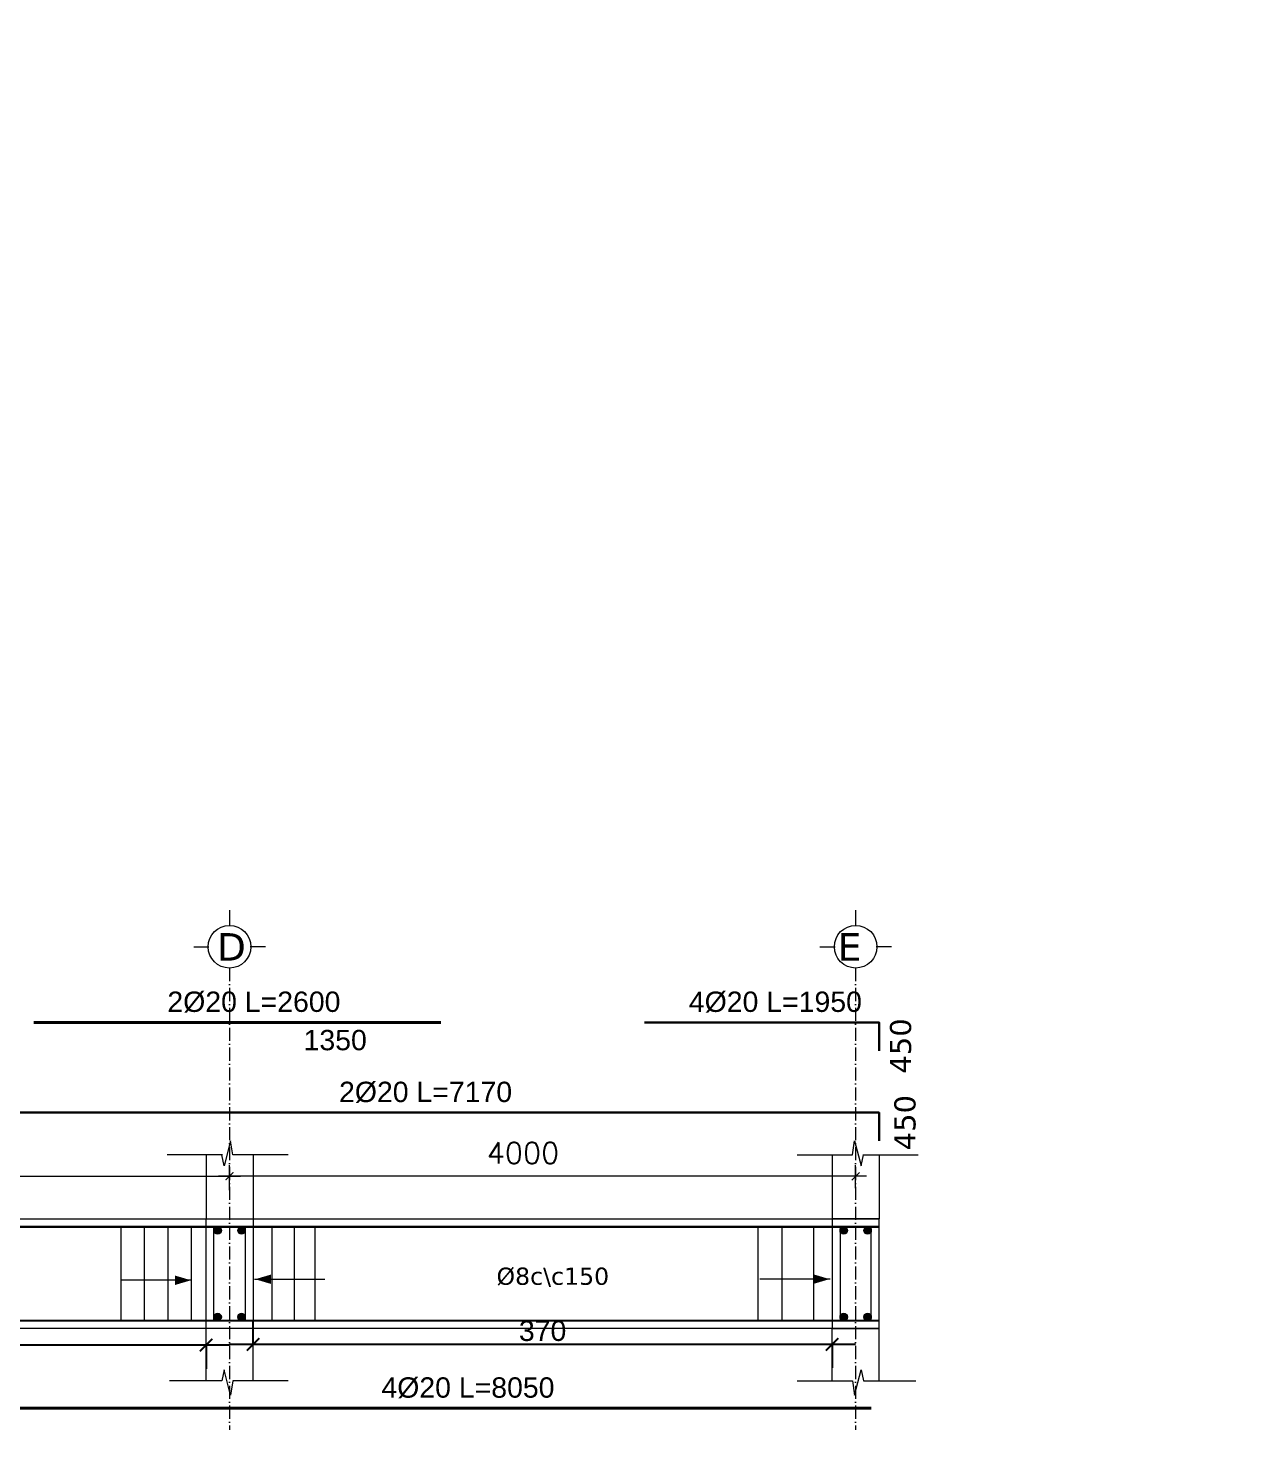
# Model space of a CAD drawing. Header units: inches. Extents: x -26151 to 62940, y -10194 to 246332.
# Drawn here: x -24855 to -24076, y 120769 to 121664 of the extents above; entities that cross this region are included whole.
import ezdxf

# ---------------------------------------------------------------- set-up
doc = ezdxf.new("R2010")
doc.units = ezdxf.units.IN
doc.header["$LTSCALE"] = 0.7
doc.header["$MEASUREMENT"] = 0
doc.linetypes.add('ACAD_ISO10W100', pattern=[18, 12, -3, 0, -3])
doc.layers.get('0').update_dxf_attribs({"lineweight": 13})
doc.layers.get('Defpoints').update_dxf_attribs({"lineweight": 5})
for name, color, linetype, lineweight in [('axis', 254, 'ACAD_ISO10W100', 9), ('BEAM FRAME', 5, 'Continuous', 18), ('COLUMN', 4, 'Continuous', 20), ('elevline', 30, 'Continuous', 20), ('FRAME 070', 5, 'Continuous', 60), ('hach', 9, 'Continuous', 9), ('hatch', 9, 'Continuous', 9), ('renforcment', 141, 'Continuous', 40), ('tex', 3, 'Continuous', 25), ('TEXT', 3, 'Continuous', 25), ('top rein. extension', 50, 'Continuous', 20), ('top renforcment', 7, 'Continuous', 40)]:
    doc.layers.add(name, color=color, linetype=linetype, lineweight=lineweight)
doc.styles.add('100', font='romans.shx', dxfattribs={"height": 13.5})
doc.styles.add('romanc', font='verdana.ttf', dxfattribs={"height": 250})
doc.styles.get("Standard").update_dxf_attribs({"font": 'arial.ttf', "height": 13})
doc.dimstyles.new('100', dxfattribs={"dimtxt": 13.5, "dimasz": 5, "dimexe": 7, "dimexo": 7, "dimgap": 8, "dimtad": 1, "dimdec": 0, "dimlfac": 10, "dimzin": 4, "dimdsep": 46, "dimtxsty": '100', "dimblk": 'ARCHTICK', "dimcen": 0.09, "dimdle": 7, "dimclrd": 1, "dimclre": 8, "dimclrt": 2, "dimadec": 0, "dimazin": 1, "dimtfac": 1, "dimtdec": 0, "dimtix": 1, "dimtofl": 0, "dimtmove": 0, "dimatfit": 3, "dimldrblk": 'ARCHTICK', "dimfxl": 0, "dimtolj": 1, "dimtzin": 0, "dimlwd": -1, "dimlwe": -1, "dimarcsym": 0})
doc.dimstyles.get("Standard").update_dxf_attribs({"dimtxt": 13, "dimasz": 5, "dimexe": 0.18, "dimexo": 0.0625, "dimgap": 6, "dimtad": 1, "dimdec": 0, "dimlfac": 10, "dimzin": 0, "dimdsep": 46, "dimtxsty": 'Standard', "dimblk": 'ARCHTICK', "dimcen": 0.09, "dimse1": 1, "dimse2": 1, "dimclrd": 1, "dimclre": 7, "dimclrt": 3, "dimadec": 0, "dimazin": 0, "dimtfac": 1, "dimtdec": 0, "dimtix": 1, "dimtofl": 0, "dimtmove": 0, "dimatfit": 3, "dimldrblk": 'ARCHTICK', "dimfxl": 0, "dimtolj": 1, "dimtzin": 0, "dimarcsym": 0})
doc.dimstyles.new('STANDARD$0', dxfattribs={"dimscale": 0, "dimtxt": 50, "dimasz": 8, "dimexe": 15, "dimexo": 0.0625, "dimgap": 2, "dimtad": 1, "dimdec": 0, "dimzin": 0, "dimdsep": 46, "dimtxsty": 'Standard', "dimblk1": 'ARCHTICK', "dimblk2": 'ARCHTICK', "dimsah": 1, "dimcen": 0.09, "dimdle": 15, "dimclrd": 3, "dimclre": 3, "dimclrt": 3, "dimazin": 0, "dimtfac": 1, "dimtdec": 0, "dimtofl": 0, "dimtmove": 1, "dimatfit": 3, "dimldrblk": 'ARCHTICK', "dimfxl": 0, "dimtolj": 1, "dimtzin": 0, "dimarcsym": 0})

# ---------------------------------------------------------------- blocks, each defined once
blk = doc.blocks.new('*D1674')
at = {"layer": 'Defpoints', "color": 0, "lineweight": 30, "transparency": 16777216}
for p in [(-25276.6, 121642.22, -167.76), (-24076.63, 121642.22, 33.73), (-24076.63, 121642.22)]:
    blk.add_point(p, dxfattribs=at)
at = {"layer": 'TEXT', "color": 3, "transparency": 16777216, "insert": (-25032.14, 121655.22), "char_height": 13, "attachment_point": 5}
blk.add_mtext('\\A1;3%%C16L=2530', dxfattribs=at)
blk = doc.blocks.new('_ArchTick')
at = {"color": 0, "linetype": 'ByBlock', "lineweight": 0, "const_width": 0.15}
blk.add_lwpolyline([(-0.5, -0.5), (0.5, 0.5)], dxfattribs=at)
blk = doc.blocks.new('*D1678')
at = {"layer": 'Defpoints', "color": 0, "lineweight": 30, "transparency": 16777216}
for p in [(-25591.63, 121438.35, -37100.88), (-25591.63, 121438.35), (-24656.63, 121438.35, -13652.68)]:
    blk.add_point(p, dxfattribs=at)
at = {"layer": 'TEXT', "color": 3, "transparency": 16777216, "insert": (-25108.93, 121451.36), "char_height": 13, "attachment_point": 5}
blk.add_mtext('\\A1;2%%C`16 L=3510', dxfattribs=at)
blk = doc.blocks.new('*D1698')
at = {"layer": 'Defpoints', "color": 0, "lineweight": 30, "transparency": 16777216}
for p in [(-24511.25, 120991.25), (-25711.22, 120981.25, -167.76), (-24511.25, 120981.25, 33.73)]:
    blk.add_point(p, dxfattribs=at)
at = {"layer": 'TEXT', "color": 3, "transparency": 16777216, "insert": (-25565.31, 121004.25), "char_height": 13, "attachment_point": 5}
blk.add_mtext('\\A1;2%%C20 L=12000', dxfattribs=at)
blk = doc.blocks.new('*D1700')
at = {"color": 1, "transparency": 16777216}
blk.add_line((-25108.25, 120930.67), (-24719.25, 120930.67), dxfattribs=at)
at = {"color": 8, "transparency": 16777216}
for p, q in [((-25101.25, 120924.08), (-25101.25, 120937.67)), ((-24726.25, 120921.76), (-24726.25, 120937.67))]:
    blk.add_line(p, q, dxfattribs=at)
at = {"layer": 'Defpoints', "color": 0, "lineweight": 30, "transparency": 16777216}
for p in [(-24726.25, 120930.67), (-25101.25, 120917.08), (-24726.25, 120914.76)]:
    blk.add_point(p, dxfattribs=at)
at = {"color": 1, "transparency": 16777216, "xscale": 5, "yscale": 5, "zscale": 5, "rotation": 180}
blk.add_blockref('_ArchTick', (-25101.25, 120930.67), dxfattribs=at)
at = {"color": 1, "transparency": 16777216, "xscale": 5, "yscale": 5, "zscale": 5}
blk.add_blockref('_ArchTick', (-24726.25, 120930.67), dxfattribs=at)
at = {"color": 2, "lineweight": 30, "transparency": 16777216, "insert": (-24913.75, 120945.42), "char_height": 13.5, "attachment_point": 5, "style": '100'}
blk.add_mtext('\\A1;3750', dxfattribs=at)
blk = doc.blocks.new('*D1701')
at = {"layer": 'Defpoints', "color": 0, "lineweight": 30, "transparency": 16777216}
for p in [(-25111.25, 120782.5, -37100.88), (-25111.25, 120782.5), (-24316.25, 120782.5, -13652.68)]:
    blk.add_point(p, dxfattribs=at)
at = {"layer": 'TEXT', "color": 3, "transparency": 16777216, "insert": (-24573.94, 120795.5), "char_height": 13, "attachment_point": 5}
blk.add_mtext('\\A1;4%%C20 L=8050', dxfattribs=at)
blk = doc.blocks.new('*D1706')
at = {"color": 1, "transparency": 16777216}
blk.add_line((-24319.25, 120930.67), (-24733.25, 120930.67), dxfattribs=at)
at = {"color": 8, "transparency": 16777216}
for p, q in [((-24726.25, 120921.76), (-24726.25, 120937.67)), ((-24326.25, 120923.1), (-24326.25, 120937.67))]:
    blk.add_line(p, q, dxfattribs=at)
at = {"layer": 'Defpoints', "color": 0, "lineweight": 30, "transparency": 16777216}
for p in [(-24726.25, 120930.67), (-24726.25, 120914.76), (-24326.25, 120916.1)]:
    blk.add_point(p, dxfattribs=at)
at = {"color": 1, "transparency": 16777216, "xscale": 5, "yscale": 5, "zscale": 5, "rotation": 180}
blk.add_blockref('_ArchTick', (-24726.25, 120930.67), dxfattribs=at)
at = {"color": 1, "transparency": 16777216, "xscale": 5, "yscale": 5, "zscale": 5}
blk.add_blockref('_ArchTick', (-24326.25, 120930.67), dxfattribs=at)
at = {"color": 2, "lineweight": 30, "transparency": 16777216, "insert": (-24538.75, 120945.42), "char_height": 13.5, "attachment_point": 5, "style": '100'}
blk.add_mtext('\\A1;4000', dxfattribs=at)
blk = doc.blocks.new('*D1707')
at = {"layer": 'Defpoints', "color": 0, "lineweight": 30, "transparency": 16777216}
for p in [(-24461.25, 121028.81, -203.15), (-24461.25, 121028.81), (-24076.25, 121028.81, -189.88)]:
    blk.add_point(p, dxfattribs=at)
at = {"layer": 'TEXT', "color": 3, "transparency": 16777216, "insert": (-24377.54, 121041.81), "char_height": 13, "attachment_point": 5}
blk.add_mtext('\\A1;4%%C20 L=1950', dxfattribs=at)
blk = doc.blocks.new('*D1708')
at = {"layer": 'Defpoints', "color": 0, "lineweight": 30, "transparency": 16777216}
for p in [(-24851.25, 121028.81, -203.15), (-24851.25, 121028.81), (-24591.25, 121028.81, -189.88)]:
    blk.add_point(p, dxfattribs=at)
at = {"layer": 'TEXT', "color": 3, "transparency": 16777216, "insert": (-24710.68, 121041.81), "char_height": 13, "attachment_point": 5}
blk.add_mtext('\\A1;2%%C20 L=2600', dxfattribs=at)
blk = doc.blocks.new('*D1709')
at = {"layer": 'Defpoints', "color": 0, "lineweight": 30, "transparency": 16777216}
for p in [(-24726.25, 121027.25), (-24591.25, 121027.25), (-24591.25, 121004.85)]:
    blk.add_point(p, dxfattribs=at)
at = {"layer": 'TEXT', "color": 3, "transparency": 16777216, "insert": (-24658.75, 121017.49), "char_height": 13, "attachment_point": 5}
blk.add_mtext('\\A1;1350', dxfattribs=at)
blk = doc.blocks.new('*D1719')
at = {"layer": 'Defpoints', "color": 0, "linetype": 'ByBlock', "lineweight": 30, "transparency": 16777216}
for p in [(-24341.25, 120833.38), (-24711.25, 120823.23), (-24711.25, 120823.23)]:
    blk.add_point(p, dxfattribs=at)
at = {"layer": 'hach', "color": 3, "lineweight": -2, "transparency": 16777216}
for p, q in [((-24711.25, 120823.23), (-24711.25, 120838.23)), ((-24326.25, 120823.23), (-24726.25, 120823.23)), ((-24341.25, 120824.28), (-24341.25, 120808.23))]:
    blk.add_line(p, q, dxfattribs=at)
at = {"layer": 'hach', "color": 3, "linetype": 'ByBlock', "lineweight": -2, "transparency": 16777216, "xscale": 8, "yscale": 8, "zscale": 8, "rotation": 180}
blk.add_blockref('_ArchTick', (-24711.25, 120823.23), dxfattribs=at)
at = {"layer": 'hach', "color": 3, "linetype": 'ByBlock', "lineweight": -2, "transparency": 16777216, "xscale": 8, "yscale": 8, "zscale": 8}
blk.add_blockref('_ArchTick', (-24341.25, 120823.23), dxfattribs=at)
at = {"layer": 'hach', "color": 3, "linetype": 'ByBlock', "lineweight": 30, "transparency": 16777216, "insert": (-24526.25, 120831.87), "char_height": 13, "attachment_point": 5}
blk.add_mtext('\\A1;370', dxfattribs=at)
blk = doc.blocks.new('*D1720')
at = {"layer": 'Defpoints', "color": 0, "linetype": 'ByBlock', "lineweight": 30, "transparency": 16777216}
for p in [(-25086.25, 120833.38), (-24741.25, 120833.38), (-25086.25, 120822.77)]:
    blk.add_point(p, dxfattribs=at)
at = {"layer": 'hach', "color": 3, "lineweight": -2, "transparency": 16777216}
for p, q in [((-24726.25, 120822.77), (-25101.25, 120822.77)), ((-25086.25, 120823.82), (-25086.25, 120807.77)), ((-24741.25, 120823.82), (-24741.25, 120807.77))]:
    blk.add_line(p, q, dxfattribs=at)
at = {"layer": 'hach', "color": 3, "linetype": 'ByBlock', "lineweight": -2, "transparency": 16777216, "xscale": 8, "yscale": 8, "zscale": 8, "rotation": 180}
blk.add_blockref('_ArchTick', (-25086.25, 120822.77), dxfattribs=at)
at = {"layer": 'hach', "color": 3, "linetype": 'ByBlock', "lineweight": -2, "transparency": 16777216, "xscale": 8, "yscale": 8, "zscale": 8}
blk.add_blockref('_ArchTick', (-24741.25, 120822.77), dxfattribs=at)
at = {"layer": 'hach', "color": 3, "linetype": 'ByBlock', "lineweight": 30, "transparency": 16777216, "insert": (-24913.75, 120831.42), "char_height": 13, "attachment_point": 5}
blk.add_mtext('\\A1;345', dxfattribs=at)
blk = doc.blocks.new('*D1714')
at = {"layer": 'Defpoints', "color": 0, "lineweight": 30, "transparency": 16777216}
for p in [(-24910.43, 120971.25, 24.95), (-24910.43, 120971.25), (-24193.46, 120971.25, -167.76)]:
    blk.add_point(p, dxfattribs=at)
at = {"layer": 'TEXT', "color": 3, "transparency": 16777216, "insert": (-24601.01, 120984.25), "char_height": 13, "attachment_point": 5}
blk.add_mtext('\\A1;2%%C20 L=7170', dxfattribs=at)

msp = doc.modelspace()

# ---------------------------------------------------------------- hatches: boundary and pattern name
at = {"layer": 'elevline'}
for points in [[(-24731.49, 120896, 1), (-24736.25, 120896, 1)], [(-24721, 120896, -1), (-24716.25, 120896, -1)], [(-24331.49, 120896, 1), (-24336.25, 120896, 1)], [(-24321, 120896, -1), (-24316.25, 120896, -1)], [(-24731.49, 120840.76, -1), (-24736.25, 120840.76, -1)], [(-24721, 120840.76, 1), (-24716.25, 120840.76, 1)], [(-24331.49, 120840.76, -1), (-24336.25, 120840.76, -1)], [(-24321, 120840.76, 1), (-24316.25, 120840.76, 1)]]:
    msp.add_hatch(color=256, dxfattribs=at).paths.add_polyline_path(points)

# ---------------------------------------------------------------- linework, layer by layer
at = {"layer": 'axis'}
for p, q in [((-24726.25, 121063.57, -217.91), (-24726.25, 120768.64, -217.91)), ((-24726.25, 121063.57, -217.91), (-24726.25, 120768.64, -217.91)), ((-24326.25, 121063.57, -217.91), (-24326.25, 120768.64, -217.91)), ((-24326.25, 121063.57, -217.91), (-24326.25, 120768.64, -217.91))]:
    msp.add_line(p, q, dxfattribs=at)
at = {"layer": 'BEAM FRAME'}
for points in [[(-26026.25, 120903.38), (-24311.25, 120903.38)], [(-24311.25, 120833.38), (-26026.25, 120833.38)]]:
    msp.add_lwpolyline(points, dxfattribs=at)
at = {"layer": 'COLUMN', "lineweight": 20}
for p, q in [((-24741.25, 120944.3), (-24741.25, 120903.38)), ((-24711.25, 120944.3), (-24711.25, 120903.38)), ((-24341.25, 120944.3), (-24341.25, 120903.38)), ((-24311.25, 120944.3), (-24311.25, 120903.38)), ((-24741.25, 120799.95), (-24741.25, 120833.38)), ((-24711.25, 120799.95), (-24711.25, 120833.38)), ((-24341.25, 120799.95), (-24341.25, 120833.38)), ((-24311.25, 120799.95), (-24311.25, 120833.38))]:
    msp.add_line(p, q, dxfattribs=at)
at = {"layer": 'elevline'}
for p, q in [((-24795.52, 120838.38, -217.91), (-24795.52, 120898.38, -217.91)), ((-24780.52, 120838.38, -217.91), (-24780.52, 120898.38, -217.91)), ((-24765.52, 120838.38, -217.91), (-24765.52, 120898.38, -217.91)), ((-24750.56, 120838.38, -217.91), (-24750.56, 120898.38, -217.91)), ((-24698.93, 120838.6), (-24698.93, 120898.6)), ((-24684.76, 120838.38, 59.82), (-24684.76, 120898.38, 59.82)), ((-24671.48, 120838.38, 115.9), (-24671.48, 120898.38, 115.9)), ((-24388.55, 120838.38, -217.91), (-24388.55, 120898.38, -217.91)), ((-24373.27, 120838.38, -217.91), (-24373.27, 120898.38, -217.91)), ((-24353.02, 120838.38), (-24353.02, 120898.38))]:
    msp.add_line(p, q, dxfattribs=at)
for centre in [(-24733.87, 120896, -217.91), (-24718.63, 120896, -217.91), (-24333.87, 120896, -217.91), (-24318.63, 120896, -217.91), (-24733.87, 120840.76, -217.91), (-24718.63, 120840.76, -217.91), (-24333.87, 120840.76, -217.91), (-24318.63, 120840.76, -217.91)]:
    msp.add_circle(centre, 2.38, dxfattribs=at)
at = {"layer": 'FRAME 070', "lineweight": 20}
for p, q in [((-24725.56, 120953.3), (-24729.75, 120937.23)), ((-24724.21, 120944.3), (-24725.56, 120953.3)), ((-24328.28, 120944.3), (-24326.93, 120953.3)), ((-24326.93, 120953.3), (-24322.75, 120937.23)), ((-24730.78, 120944.3), (-24766.13, 120944.3)), ((-24729.75, 120937.23), (-24731.25, 120944.3)), ((-24688.86, 120944.3), (-24724.21, 120944.3)), ((-24363.64, 120944.3), (-24328.28, 120944.3)), ((-24322.75, 120937.23), (-24321.24, 120944.3)), ((-24321.72, 120944.3), (-24286.36, 120944.3)), ((-24729.75, 120807.03), (-24731.25, 120799.95)), ((-24725.56, 120790.95), (-24729.75, 120807.03)), ((-24326.93, 120790.95), (-24322.75, 120807.03)), ((-24322.75, 120807.03), (-24321.24, 120799.95)), ((-24731.25, 120799.95), (-24764.64, 120799.95)), ((-24724.21, 120799.95), (-24725.56, 120790.95)), ((-24688.86, 120799.95), (-24724.21, 120799.95)), ((-24363.64, 120799.95), (-24328.28, 120799.95)), ((-24328.28, 120799.95), (-24326.93, 120790.95)), ((-24321.24, 120799.95), (-24287.85, 120799.95))]:
    msp.add_line(p, q, dxfattribs=at)
at = {"layer": 'FRAME 070', "lineweight": 15, "elevation": -217.91}
for points in [[(-24711.25, 120833.38), (-24741.25, 120833.38), (-24741.25, 120903.38), (-24711.25, 120903.38)], [(-24341.25, 120833.38), (-24311.25, 120833.38), (-24311.25, 120903.38), (-24341.25, 120903.38)]]:
    msp.add_lwpolyline(points, close=True, dxfattribs=at)
at = {"layer": 'hach', "color": 1, "linetype": 'ByBlock'}
msp.add_line((-24311.25, 120971.25), (-24311.25, 120953.25), dxfattribs=at)
at = {"layer": 'hach', "color": 0, "linetype": 'ByBlock', "lineweight": 30, "elevation": -217.91}
msp.add_lwpolyline([(-24311.25, 121010.81), (-24311.25, 121028.81), (-24461.25, 121028.81)], dxfattribs=at)
at = {"layer": 'hach', "color": 1, "linetype": 'ByBlock'}
msp.add_lwpolyline([(-24311.25, 120971.25), (-24953.75, 120971.25)], dxfattribs=at)
at = {"layer": 'hach', "color": 0, "linetype": 'ByBlock', "lineweight": 30}
msp.add_lwpolyline([(-24311.25, 120953.25), (-24311.25, 120971.25), (-24953.75, 120971.25)], dxfattribs=at)
at = {"layer": 'hatch'}
for p, q in [((-24726.25, 121100.54, -217.91), (-24726.25, 121090.81, -217.91)), ((-24326.25, 121100.54, -217.91), (-24326.25, 121090.81, -217.91)), ((-24749.17, 121077.07, -217.91), (-24739.44, 121077.07, -217.91)), ((-24703.32, 121077.07, -217.91), (-24713.06, 121077.07, -217.91)), ((-24349.17, 121077.07, -217.91), (-24339.44, 121077.07, -217.91)), ((-24303.32, 121077.07, -217.91), (-24313.06, 121077.07, -217.91))]:
    msp.add_line(p, q, dxfattribs=at)
for centre in [(-24726.25, 121077.19, -217.91), (-24326.25, 121077.19, -217.91)]:
    msp.add_circle(centre, 13.62, dxfattribs=at)
at = {"layer": 'renforcment', "lineweight": 30}
msp.add_lwpolyline([(-26026.25, 120898.38), (-24311.25, 120898.38)], dxfattribs=at)
at = {"layer": 'renforcment', "lineweight": -2}
msp.add_lwpolyline([(-24311.25, 120838.38), (-26026.25, 120838.38)], dxfattribs=at)
at = {"layer": 'top rein. extension'}
for p, q in [((-24750.56, 120864.22, -217.91), (-24795.52, 120864.22, -217.91)), ((-24710.24, 120864.87), (-24665.28, 120864.87)), ((-24342.55, 120864.95), (-24387.51, 120864.95))]:
    msp.add_line(p, q, dxfattribs=at)
for points in [[(-24699.76, 120867.87), (-24709.89, 120864.87), (-24699.76, 120861.87)], [(-24353.02, 120867.95), (-24342.9, 120864.95), (-24353.02, 120861.95)], [(-24761.03, 120867.22, -217.91), (-24750.91, 120864.22, -217.91), (-24761.03, 120861.22, -217.91)]]:
    msp.add_solid(points, dxfattribs=at)
at = {"layer": 'top renforcment'}
msp.add_line((-25111.25, 120782.5, -217.91), (-24316.25, 120782.5, -217.91), dxfattribs=at)
at = {"layer": 'top renforcment', "elevation": -217.91}
msp.add_lwpolyline([(-24851.25, 121028.81), (-24591.25, 121028.81)], dxfattribs=at)
at = {"layer": 'top renforcment', "lineweight": 15, "elevation": -217.91}
for points in [[(-24716.25, 120838.38), (-24736.25, 120838.38), (-24736.25, 120898.38), (-24716.25, 120898.38)], [(-24336.25, 120838.38), (-24316.25, 120838.38), (-24316.25, 120898.38), (-24336.25, 120898.38)]]:
    msp.add_lwpolyline(points, close=True, dxfattribs=at)

# ---------------------------------------------------------------- texts
at = {"layer": 'tex', "style": 'romanc'}
msp.add_text('%%C8c\\c150', height=11, dxfattribs=at).set_placement((-24555.7, 120861.31, -33654.09))
at = {"layer": 'TEXT', "style": 'romanc'}
for s, p in [('D', (-24734.37, 121068.27, -217.91)), ('E', (-24337.73, 121068.27, -217.91))]:
    msp.add_text(s, height=17.6, dxfattribs=at).set_placement(p)
for p in [(-24290.84, 120996.14, -73175.05), (-24288.03, 120947.17, -73175.05)]:
    msp.add_text('450', height=13.5, rotation=90, dxfattribs=at).set_placement(p)

# ---------------------------------------------------------------- dimensions: what is measured, and where the dimension line sits
at = {"lineweight": 30}
dim = msp.add_linear_dim(base=(-24726.25, 120930.67, -217.91), p1=(-25101.25, 120917.08, -217.91), p2=(-24726.25, 120914.76, -217.91), dimstyle='100', dxfattribs=at)
dim.commit()
dim.dimension.update_dxf_attribs({"geometry": '*D1700', "text_midpoint": (-24913.75, 120930.67, -217.91), "dimtype": 160})
dim = msp.add_linear_dim(base=(-24726.25, 120930.67, -217.91), p1=(-24326.25, 120916.1, -217.91), p2=(-24726.25, 120914.76, -217.91), angle=180, dimstyle='100', dxfattribs=at)
dim.commit()
dim.dimension.update_dxf_attribs({"geometry": '*D1706', "text_midpoint": (-24538.75, 120930.67, -217.91), "dimtype": 160})
at = {"layer": 'hach', "linetype": 'ByBlock', "lineweight": 30}
dim = msp.add_linear_dim(base=(-25086.25, 120822.77), p1=(-24741.25, 120833.38), p2=(-25086.25, 120833.38), dimstyle='STANDARD$0', override={"dimscale": 1}, dxfattribs=at)
dim.commit()
dim.dimension.update_dxf_attribs({"geometry": '*D1720', "text_midpoint": (-24913.75, 120831.42)})
dim = msp.add_linear_dim(base=(-24711.25, 120823.23), p1=(-24341.25, 120833.38), p2=(-24711.25, 120823.23), dimstyle='STANDARD$0', override={"dimscale": 1}, dxfattribs=at)
dim.commit()
dim.dimension.update_dxf_attribs({"geometry": '*D1719', "text_midpoint": (-24526.25, 120823.23), "dimtype": 160})
at = {"layer": 'TEXT'}
for base, p1, p2, angle, text, picture, middle in [((-24076.63, 121642.22, -217.91), (-25276.6, 121642.22, -385.67), (-24076.63, 121642.22, -184.17), 0, '3%%C16L=2530', '*D1674', (-25032.14, 121642.22, -217.91)), ((-25591.63, 121438.35, 12149.06), (-24656.63, 121438.35, -1503.63), (-25591.63, 121438.35, -24951.83), 180, '2%%C`16 L=3510', '*D1678', (-25108.93, 121438.35, 12149.06)), ((-24851.25, 121028.81, -217.91), (-24591.25, 121028.81, -407.78), (-24851.25, 121028.81, -421.05), 180, '2%%C20 L=<>', '*D1708', (-24710.68, 121028.81, -217.91)), ((-24461.25, 121028.81, -217.91), (-24076.25, 121028.81, -407.78), (-24461.25, 121028.81, -421.05), 180, '4%%C20 L=1950', '*D1707', (-24377.54, 121028.81, -217.91)), ((-24511.25, 120991.25, -217.91), (-25711.22, 120981.25, -385.67), (-24511.25, 120981.25, -184.17), 0, '2%%C20 L=<>', '*D1698', (-25565.31, 120991.25, -217.91)), ((-24910.43, 120971.25, -217.91), (-24193.46, 120971.25, -385.67), (-24910.43, 120971.25, -192.96), 180, '2%%C20 L=<>', '*D1714', (-24601.01, 120971.25, -217.91)), ((-25111.25, 120782.5, 12149.06), (-24316.25, 120782.5, -1503.63), (-25111.25, 120782.5, -24951.83), 180, '4%%C20 L=8050', '*D1701', (-24573.94, 120782.5, 12149.06))]:
    dim = msp.add_linear_dim(base=base, p1=p1, p2=p2, angle=angle, text=text, dimstyle='Standard', override={"dimsd1": 1, "dimsd2": 1, "dimfxl": 0.1, "dimfxlon": 1}, dxfattribs=at)
    dim.commit()
    dim.dimension.update_dxf_attribs({"geometry": picture, "text_midpoint": middle, "dimtype": 161})
dim = msp.add_linear_dim(base=(-24591.25, 121004.85, -217.91), p1=(-24726.25, 121027.25, -217.91), p2=(-24591.25, 121027.25, -217.91), dimstyle='Standard', override={"dimsd1": 1, "dimsd2": 1, "dimfxl": 0.1, "dimfxlon": 1}, dxfattribs=at)
dim.commit()
dim.dimension.update_dxf_attribs({"geometry": '*D1709', "text_midpoint": (-24658.75, 121017.49, -217.91)})

doc.saveas('drawing.dxf')
